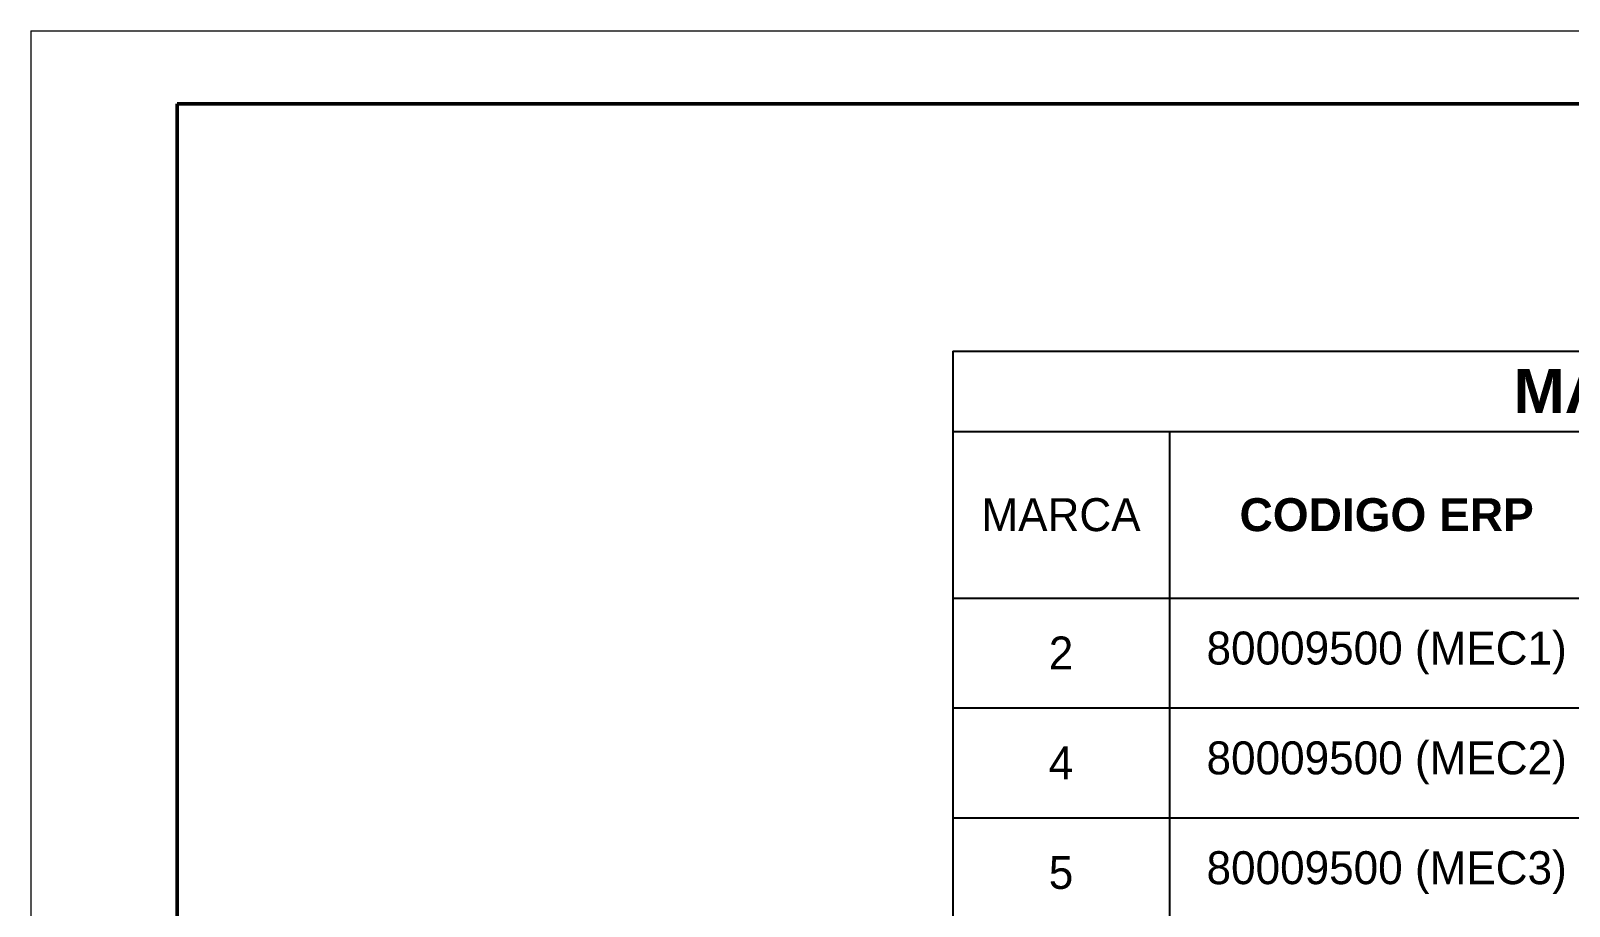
# Model space of a CAD drawing. Header units: millimetres. Extents: x 0 to 420, y 0 to 297.
# Drawn here: x 0 to 210, y 177.4 to 297 of the extents above; entities that cross this region are included whole.
import ezdxf

# ---------------------------------------------------------------- set-up
doc = ezdxf.new("R2010")
doc.units = ezdxf.units.MM

# ---------------------------------------------------------------- blocks, each defined once
blk = doc.blocks.new('*T20')
at = {"color": 0, "linetype": 'ByBlock', "lineweight": -2, "transparency": 16777216}
for p, q in [((0, 0), (276.03, 0)), ((0, 0), (0, -108.73)), ((276.03, 0), (276.03, -108.73)), ((0, -11), (276.03, -11)), ((29.58, -11), (29.58, -108.73)), ((88.9, -11), (88.9, -108.73)), ((159.2, -11), (159.2, -108.73)), ((186.16, -11), (186.16, -108.73)), ((232.83, -11), (232.83, -108.73)), ((0, -33.73), (276.03, -33.73)), ((0, -48.73), (276.03, -48.73)), ((0, -63.73), (276.03, -63.73)), ((0, -78.73), (276.03, -78.73)), ((0, -93.73), (276.03, -93.73)), ((0, -108.73), (276.03, -108.73))]:
    blk.add_line(p, q, dxfattribs=at)
at = {"color": 0, "transparency": 16777216, "attachment_point": 5}
for s, insert, char_height, width in [('{\\fArial|b1|i0|c0|p34;MATERIAL SUBCONTRATADO}', (138.01, -5.5), 6, 273.0273), ('MARCA', (14.79, -22.37), 4.5, 26.5785), ('{\\fArial|b1|i0|c0|p34;CODIGO ERP}', (59.24, -22.37), 4.5, 56.3218), ('{\\fArial|b1|i0|c0|p34;PLANO A ENVIAR}', (124.05, -22.37), 4.5, 67.2949), ('{\\fArial|b1|i0|c0|p34;UDS}', (172.68, -22.37), 4.5, 23.9603), ('{\\fArial|b1|i0|c0|p34;MATERIAL}', (209.49, -22.37), 4.5, 43.671), ('{\\fArial|b1|i0|c0|p34;¿SOLDADO?}', (254.43, -22.37), 4.5, 40.2008), ('2', (14.79, -41.23), 4.5, 26.5785), ('80009500 (MEC1)', (59.24, -41.23), 4.5, 56.3218), ('80009500-R0-2-MEC', (124.05, -41.23), 4.5, 67.2949), ('4', (172.68, -41.23), 4.5, 23.9603), ('NYLON', (209.49, -41.23), 4.5, 43.671), ('NO', (254.43, -41.23), 4.5, 40.2008), ('4', (14.79, -56.23), 4.5, 26.5785), ('80009500 (MEC2)', (59.24, -56.23), 4.5, 56.3218), ('80009500-R0-4-MEC', (124.05, -56.23), 4.5, 67.2949), ('2', (172.68, -56.23), 4.5, 23.9603), ('INOX', (209.49, -56.23), 4.5, 43.671), ('NO', (254.43, -56.23), 4.5, 40.2008), ('5', (14.79, -71.23), 4.5, 26.5785), ('80009500 (MEC3)', (59.24, -71.23), 4.5, 56.3218), ('80009500-R0-5-MEC', (124.05, -71.23), 4.5, 67.2949), ('1', (172.68, -71.23), 4.5, 23.9603), ('INOX', (209.49, -71.23), 4.5, 43.671), ('NO', (254.43, -71.23), 4.5, 40.2008), ('1', (14.79, -86.23), 4.5, 26.5785), ('80009500 (MEC4)', (59.24, -86.23), 4.5, 56.3218), ('80009500-R0-1-3-MEC', (124.05, -86.23), 4.5, 67.2949), ('1', (172.68, -86.23), 4.5, 23.9603), ('ST52 ó F125', (209.49, -86.23), 4.5, 43.671), ('SI', (254.43, -86.23), 4.5, 40.2008), ('80009500 (MEC5)', (59.24, -101.23), 4.5, 56.3218), ('ST52 ó F125', (209.49, -101.23), 4.5, 43.671), ('1', (14.79, -101.23), 4.5, 26.5785), ('80009500-R0-1-6-MEC', (124.05, -101.23), 4.5, 67.2949), ('2', (172.68, -101.23), 4.5, 23.9603), ('SI', (254.43, -101.23), 4.5, 40.2008)]:
    blk.add_mtext(s, dxfattribs=dict(at, insert=insert, char_height=char_height, width=width))

msp = doc.modelspace()

# ---------------------------------------------------------------- linework, layer by layer
at = {"color": 7, "linetype": 'Continuous', "lineweight": 18}
for q in [(420, 297), (0, 0)]:
    msp.add_line((0, 297), q, dxfattribs=at)
at = {"color": 7, "linetype": 'Continuous', "lineweight": 50}
for p in [(410, 287), (20, 10)]:
    msp.add_line(p, (20, 287), dxfattribs=at)

# ---------------------------------------------------------------- block references
msp.add_blockref('*T20', (125.84, 253.25))

doc.saveas('drawing.dxf')
